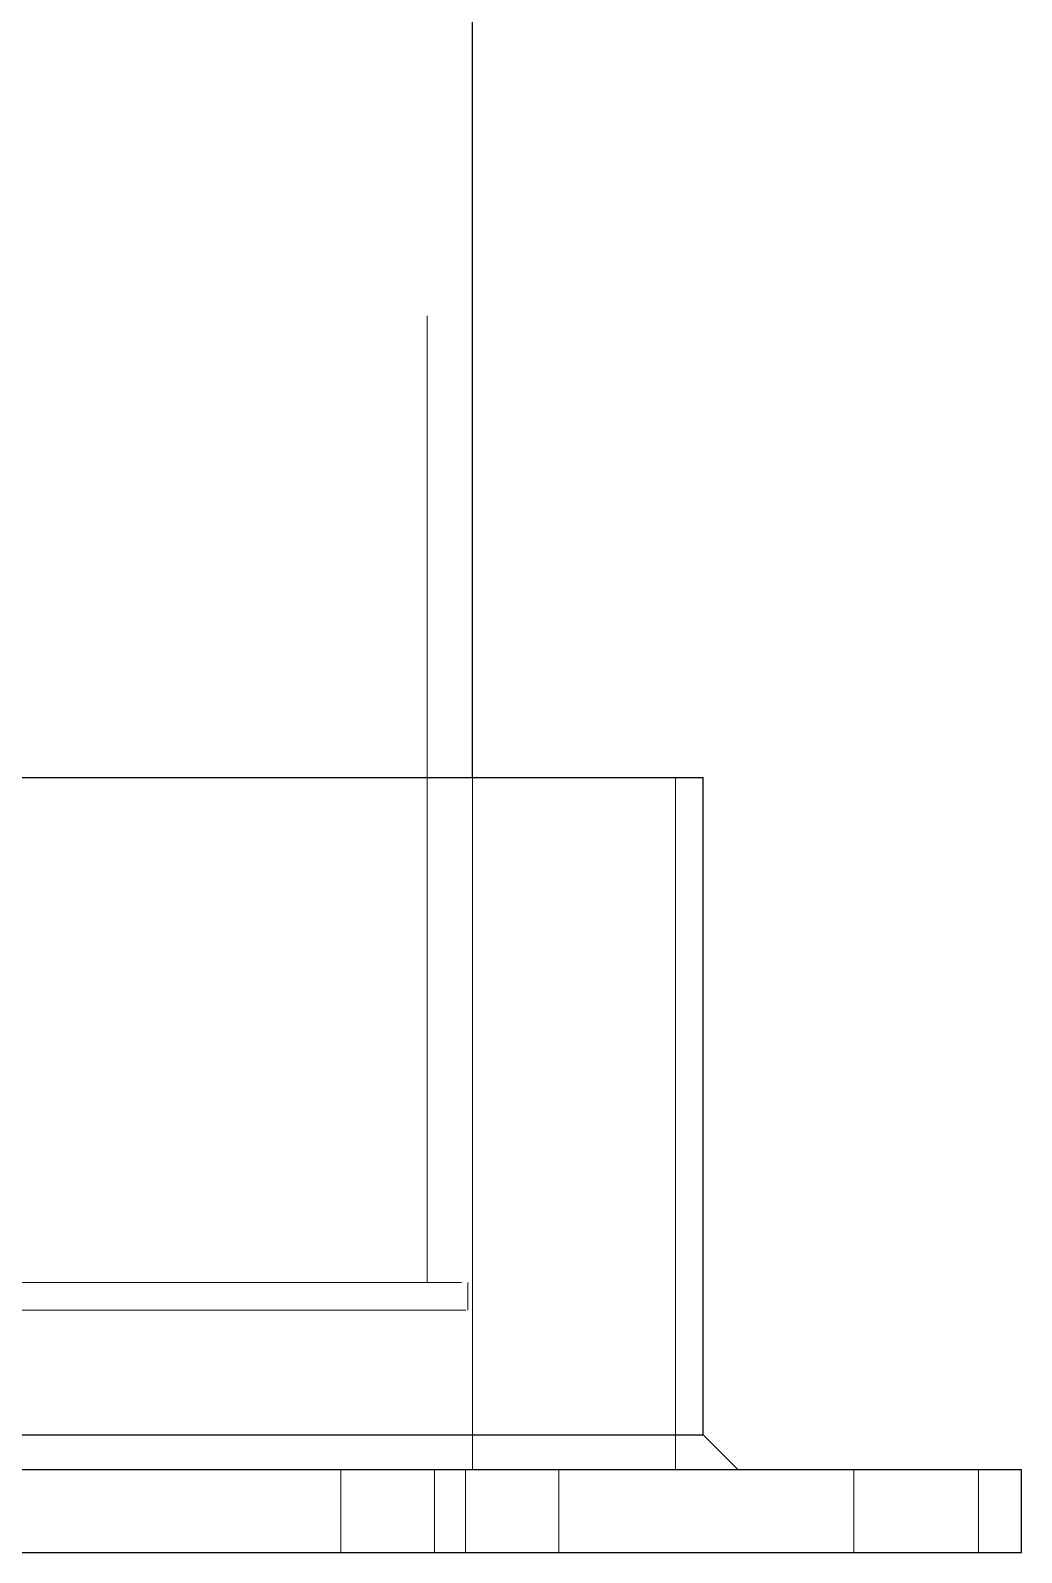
# Model space of a CAD drawing. Header units: millimetres. Extents: x 122 to 2816, y -707 to 556.
# Drawn here: x 668.119 to 669.421, y 291.407 to 293.406 of the extents above; entities that cross this region are included whole.
import ezdxf

# ---------------------------------------------------------------- set-up
doc = ezdxf.new("R2010")
doc.units = ezdxf.units.MM
doc.linetypes.add('HIDDEN', pattern=[1.905, 1.27, -0.635])

msp = doc.modelspace()

# ---------------------------------------------------------------- linework, layer by layer
at = {"color": 7, "linetype": 'HIDDEN', "lineweight": 18}
for p, q in [((668.640044, 291.76111), (668.640044, 298.942928)), ((668.699589, 291.76111), (668.699589, 292.424747)), ((668.699589, 291.515656), (668.699589, 292.424747)), ((668.966408, 291.515656), (668.966408, 292.424747)), ((668.966408, 291.515656), (668.966408, 292.424747)), ((667.415044, 291.76111), (668.699589, 291.76111)), ((668.69368, 291.724747), (668.69368, 291.76111)), ((667.420953, 291.724747), (668.69368, 291.724747)), ((668.526724, 291.515656), (668.526724, 291.406565)), ((668.649497, 291.515656), (668.649497, 291.406565)), ((668.69036, 291.406565), (668.69036, 291.515656)), ((668.813133, 291.406565), (668.813133, 291.515656)), ((669.200723, 291.515656), (669.200723, 291.406565)), ((669.364359, 291.406565), (669.364359, 291.515656))]:
    msp.add_line(p, q, dxfattribs=at)
at = {"color": 7, "linetype": 'Continuous', "lineweight": 25}
for p, q in [((668.699589, 292.424747), (668.699589, 293.806565)), ((667.111862, 292.424747), (669.002771, 292.424747)), ((669.002771, 291.56111), (669.002771, 292.424747)), ((667.111862, 291.56111), (669.002771, 291.56111)), ((669.048226, 291.515656), (669.002771, 291.56111)), ((666.69368, 291.515656), (669.420953, 291.515656)), ((669.420953, 291.406565), (669.420953, 291.515656)), ((666.69368, 291.406565), (669.420953, 291.406565))]:
    msp.add_line(p, q, dxfattribs=at)

doc.saveas('drawing.dxf')
